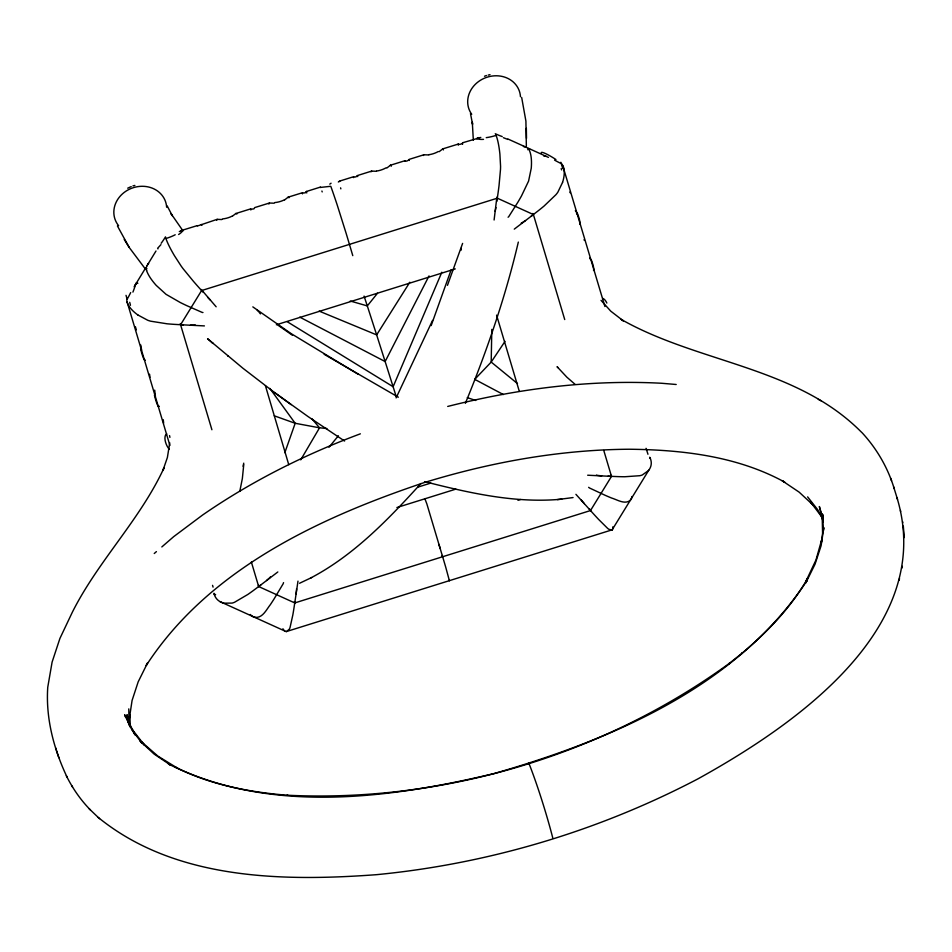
<?xml version="1.0" encoding="UTF-8"?>
<svg xmlns="http://www.w3.org/2000/svg" width="952" height="952" viewBox="0 0 952 952"><rect width="100%" height="100%" fill="white"/><g stroke="black" fill="none" stroke-linecap="round" stroke-linejoin="round"><path stroke-width="1.43" d="M306.342 191.471C306.116 194.339 301.522 191.602 302.462 193.863M491.803 329.404L491.196 362.069L474.727 379.348L503.37 394.556M526.349 146.239L525.909 121.118L521.672 97.461M424.675 499.312L424.854 498.658L426.841 503.87L443.894 560.966A120.952 2.892 72.7 0 1 445.714 567.142L449.415 580.803A64.427 1.535 72.7 0 1 449.011 580.268M528.86 763.278L528.991 763.956M462.517 142.8L480.796 137.421M243.748 464.647L242.355 478.547L239.785 491.387M149.559 374.207L149.976 377.278M243.748 463.148L243.046 466.266M579.756 224.16L579.744 223.399M461.042 250.245L461.244 248.21M458.305 144.287L458.293 145.192M593.572 270.475L593.572 269.714M135.422 326.81L136.326 329.844M154.7 390.13L155.426 396.46M169.742 442.835L167.385 457.507L162.911 470.49L164.053 467.813C140.039 519.875 97.996 561.037 72.328 612.243L59.916 638.435L52.098 662.116L47.755 687.249C45.625 718.213 53.812 749.188 67.009 776.999M371.054 171.788L371.637 171.098L376.409 171.277M823.492 530.3L823.825 527.634L821.112 545.686L815.007 564.274L806.225 581.981M98.211 817.435C174.87 879.779 281.685 881.588 375.635 874.745L377.016 874.626C488.578 863.761 598.034 831.12 697.352 779.176L698.566 778.522C795.313 724.853 936.387 627.535 896.962 497.61M163.268 419.701L163.637 423.093M296.096 593.929L296.536 589.74A4.808 0.976 -87.2 0 0 296.56 588.764M297.988 581.125L294.763 602.925L258.682 586.563L251.364 562.025M494.1 219.995L496.885 197.147M496.849 201.396L498.17 192.209A137.255 27.822 -87.2 0 0 499.026 185.664L500.49 169.48A19.825 4.022 -87.2 0 0 500.562 166.231L499.895 154.057A60.369 12.233 -87.2 0 0 496.182 135.624L495.813 134.803M294.941 601.723L293.859 608.756A137.255 27.822 -87.2 0 1 292.847 614.873L290.062 627.416A19.825 4.022 -87.2 0 1 289.408 629.058L286.576 631.569A60.369 12.233 -87.2 0 1 282.911 628.748M495.944 207.536L495.302 210.701A4.808 0.976 -87.2 0 1 495.099 211.189M423.212 155.509L423.89 154.783L428.733 154.938M518.328 242.082C505.381 297.238 486.853 350.955 465.361 403.327M899.104 580.339L899.521 578.566M901.937 568.094L902.365 566.297M319.979 187.484L330.76 186.283M562.537 182.451L557.848 192.197A19.825 8.83 -41.9 0 1 555.992 194.636L544.044 206.072A137.255 61.106 -41.9 0 1 538.558 210.523L531.133 216.282M462.612 243.391L447.452 285.35M284.838 452.676L295.18 423.283L269.844 388.392M250.84 209.987C249.793 207.845 254.422 210.44 254.66 207.607L269.416 203.026L274.176 203.204M431.173 325.572L451.188 269.702M147.036 265.87L146.108 267.833A37.961 12.031 31.6 0 0 146.465 269.987L146.596 270.451M441.835 272.224L393.117 386.738L396.222 396.639M507.868 139.444L503.394 137.695M432.553 320.419L396.115 397.9M134.125 286.778L145.037 268.904M429.031 275.913L385.143 361.558L393.117 386.738L287.123 321.657M805.594 583.243L806.963 580.649C737.36 686.559 611.696 739.692 494.243 773.524C388.571 798.657 269.154 814.591 168.385 763.956L170.122 764.92M300.725 459.852L319.539 427.805L326.893 428.507M147.286 265.239L155.985 251.007M648.776 470.205L612.148 529.824L286.373 631.569M146.037 267.94L145.168 268.94M409.836 282.22L376.647 334.89L385.143 361.558L299.809 317.147M147.596 264.632L148.262 263.978M505.012 341.363L491.196 362.069L517.483 383.596M135.279 284.672L136.969 283.089M377.504 293.228L367.305 305.913L376.647 334.89L319.134 311.102M328.987 447.273L338.377 435.778M160.936 244.64L157.651 248.258L157.961 248.924M477.761 138.219L478.999 137.564M420.939 483.509C388.404 519.328 353.93 555.302 310.602 578.043M338.329 181.999L339.805 181.296M154.248 553.505L156.414 551.625M161.828 546.936L173.74 536.607L202.562 515.044C251.376 481.284 304.807 454.544 360.356 433.826M514.27 229.135L533.406 214.557L532.87 213.462M266.572 580.553L269.832 577.638A4.808 2.142 -41.9 0 0 270.392 576.9M277.817 571.973L258.682 586.563L258.361 585.313M525.504 220.566L522.005 222.804A4.808 2.142 -41.9 0 1 521.268 223.054M260.943 584.837L253.47 590.442A137.255 61.095 -41.9 0 1 247.829 594.465L234.561 602.259A19.825 8.83 -41.9 0 1 232.121 603.092L223.934 603.175A60.369 26.87 -41.9 0 1 214.271 594.429M443.43 149.916L442.775 148.857L439.169 151.677M611.898 530.026L608.863 529.288A19.825 3.142 52.7 0 1 607.531 528.277L598.582 519.387A137.255 21.753 52.7 0 1 594.417 514.889L589.228 509.142M391.32 166.195L390.51 165.184L386.833 168.016M288.968 197.754L288.135 197.171L284.6 199.944M236.846 214.033L235.882 213.498L232.276 216.294M179.333 231.562L182.022 230.574M159.329 406.468L158.187 405.683M127.711 188.175L131.197 186.592M311.649 577.543L299.535 583.278M484.508 76.243L486.412 75.494M129.282 725.317L126.711 717.879L135.017 734.908L132.185 729.387L144.395 745.047L141.741 742.06L157.937 756.138L177.869 768.383L175.168 767.038C210.083 784.793 249.222 792.207 287.98 795.301L286.921 795.206C443.192 802.857 602.771 755.257 729.363 663.354L728.53 664.008L742.441 652.941L741.548 653.643C767.181 632.199 790.862 607.709 807.534 578.53L806.011 581.136L815.983 559.954L821.826 539.296L821.243 543.259L822.587 533.251L822.123 513.913L822.79 520.113M221.852 219.543L217.151 219.341L197.373 226.017M306.389 191.495L320.526 187.056M371.637 171.098L357.369 175.573L355.846 176.953L353.418 176.775L339.245 181.213M423.89 154.783L409.11 159.389M442.632 148.929L458.4 144.026C460.066 145.585 463.255 141.943 462.565 144.276M235.882 213.498L250.59 208.916M288.135 197.171L302.284 192.78M390.356 165.255L405.017 160.698C406.706 162.447 409.372 158.663 409.36 160.483M180.785 230.705L197.266 225.612M276.366 324.775L455.27 268.904M418.142 487.043L430.816 483.08M396.901 507.535L455.841 489.126M517.924 500.288L520.47 499.491M488.186 75.101L490.006 74.637M447.714 406.445C517.436 388.761 589.645 379.42 661.616 383.263L676.194 384.489M132.959 185.878L134.863 185.438M525.861 147.132L548.435 157.389M269.416 203.026L268.869 204.037M217.151 219.341L216.723 220.328M573.056 497.563L557.396 499.598M529.514 148.905L528.729 148.702M524.052 146.62L525.504 146.929M561.775 499.169C515.413 503.596 469.193 492.922 424.521 481.617M543.794 156.033L546.198 156.342M190.412 325.227L194.494 325.096A4.808 2.047 8.4 0 0 195.208 324.882M608.007 476.214L617.931 476.619A137.255 58.584 8.4 0 0 624.786 476.75L639.827 475.702A19.825 8.461 8.4 0 0 642.219 475.024L648.49 470.585A60.369 25.775 8.4 0 0 650.264 458.269M204.418 325.905L180.582 324.739L180.285 323.573M183.403 324.882L174.085 324.346A137.255 58.584 8.4 0 1 167.088 323.799L150.725 321.205A19.825 8.461 8.4 0 1 147.75 320.265L137.981 315.041M601.676 475.893L597.344 475.357A4.808 2.047 8.4 0 1 596.452 475.072M587.67 475.215L611.505 476.381L603.782 450.474M145.18 360.32L144.371 359.368M255.255 617.372C262.752 618.074 266.429 609.518 270.38 604.615A121.297 42.519 -65.6 0 0 274.176 598.772L283.16 583.766A4.26 1.499 -65.6 0 0 283.541 582.612M350.265 301.01L367.305 305.913L364.08 296.084M467.289 397.638L475.75 400.483M274.295 415.822L295.18 423.283L319.539 427.805L311.899 418.749M525.73 147.048L507.916 138.992M284.862 631.021L220.067 601.652M894.202 488.638C887.966 467.944 876.863 448.785 862.226 432.886L860.905 431.625C795.812 366.389 698.054 363.117 620.978 319.289M818.292 399.352L820.969 400.756M324.132 354.287L398.352 397.198M358.368 374.362L291.229 333.676L252.827 306.877M344.588 441.038L307.96 416.5L274.7 392.676L242.962 368.281L207.929 339.019M621.406 319.586L623.37 320.895L610.791 311.185L601.033 300.344M169.789 764.587L154.045 754.008L140.146 741.156L141.86 743.179M277.901 325.132L292.478 335.306M558.288 367.805L557.289 367.008M274.402 392.438L291.145 404.648M575.044 384.299L566.88 377.194L557.146 366.77M227.599 355.762L228.23 356.298M212.32 342.851L213.058 343.493L207.607 338.733M66.319 775.725C72.554 788.304 80.623 799.989 90.464 809.997M89.131 808.736L99.532 818.684M257.099 310.007L258.468 311.53M575.924 494.326L590.502 510.558L611.505 476.381L610.946 475.203M207.595 297.25L210.047 299.785A4.808 0.762 52.7 0 0 210.451 300.094M216.152 306.794L201.241 289.479M202.859 291.978L197.6 286.076A137.255 21.753 52.7 0 1 193.292 281.149L183.034 268.631A19.825 3.142 52.7 0 1 181.106 265.989L174.442 255.695A60.369 9.568 52.7 0 1 166.005 238.75L165.743 237.881M584.266 503.608L581.791 500.657A4.808 0.762 52.7 0 1 581.22 499.859M259.134 312.304L260.443 313.886M144.597 267.964L129.163 247.377L117.429 225.957M807.629 496.885L817.589 509.546L823.075 519.399M528.884 763.242C538.106 786.614 547.436 817.078 552.85 838.26M182.974 230.836L171.134 213.795L172.348 215.759L167.219 205.977M141.824 743.012L132.042 730.065L124.641 714.75L125.712 717.463M569.772 192.09L570.165 192.78M129.163 247.377L124.224 239.452M201.467 224.493L201.895 225.267M584.028 239.702L584.409 240.404M575.365 210.63L575.948 211.725M71.84 785.793L72.531 787.054M562.537 165.005L604.913 306.508M649.716 457.222L650.192 458.269M822.992 519.911L821.136 516.079L810.473 501.954L813.032 504.988L799.133 492.136L782.187 480.736L784.793 482.188C737.455 456.163 682.31 449.772 629.093 449.237C559.609 449.725 490.589 462.196 424.283 482.569C319.003 517.888 208.655 569.296 146.215 665.496L147.584 662.901L138.171 681.87L132.078 700.458L129.353 718.51L129.841 714.512L130.353 727.447M589.764 258.051L590.311 259.241M822.302 517.555L823.23 519.673M576.495 212.915L576.995 214.152M496.028 135.327L496.063 135.386A24.443 10.222 -16.7 0 1 486.246 137.647M590.002 509.296L590.502 510.558L294.763 602.925L294.358 601.628M891.548 480.712L890.56 478.142M331.046 187.068L331.118 187.246A64.427 1.535 72.7 0 1 337.163 204.847L346.159 233.407A120.952 2.892 72.7 0 1 348.146 240.035L352.775 255.636M442.18 555.468L442.632 556.741M58.834 757.673L56.442 750.485M357.452 175.608L357.726 176.608M306.401 191.554L306.782 192.923M822.826 518.233L819.351 506.523L823.135 521.934M438.884 544.318L440.205 548.602M55.621 747.856L56.156 749.545M893.642 486.853L897.522 499.395M214.331 594.381L214.033 593.274M564.726 319.551L533.406 214.557L497.325 198.195L201.586 290.562L180.582 324.739L211.903 429.745M496.575 315.124L519.28 391.236M265.43 385.774L288.753 464.683M169.896 445.441L126.878 301.13M214.188 593.905L214.212 593.977A24.181 10.163 35.1 0 0 215.628 594.679M822.457 516.519L823.123 519.233M129.722 725.555L127.021 714.69L128.77 723.222M470.466 113.502L472.585 124.307L472.299 122.082L473.334 140.158M141.61 350.134L140.813 345.076M169.908 437.385L169.551 435.599M823.242 517.233L822.659 514.389L823.278 530.193M900.449 510.486L900.651 511.522M902.603 521.625L902.793 522.66M129.686 725.21L128.425 718.391L129.079 724.567L128.782 708.883M904.257 537.594L903.317 526.123M526.349 128.353L526.504 138.326M118.619 225.707A26.751 23.752 -19.8 0 1 131.614 188.282A26.751 23.752 -19.8 0 1 166.648 207.238M471.728 114.276A26.751 23.752 -20.2 0 1 486.103 77.54A26.751 23.752 -20.2 0 1 520.47 96.735M144.525 360.023A9.234 1.202 75.1 0 1 140.622 348.825M158.341 406.349A9.223 1.202 75.1 0 1 154.438 395.139M130.674 292.573A24.181 5.676 -63.7 0 1 126.699 299.987M127.282 299.642A24.443 0.714 74.3 0 1 126.021 295.334M130.472 305.295A15.232 1.88 79.6 0 1 129.71 302.308M137.278 283.41A11.698 6.545 31.1 0 1 137.861 283.268M136.029 283.149A15.256 1.571 -67.9 0 1 132.911 292.109M137.957 315.041A60.369 25.775 8.4 0 1 127.068 302.105M169.182 449.189A9.532 4.439 67.4 0 1 165.112 440.229A9.532 4.439 67.4 0 1 166.743 433.957M146.56 270.439A64.474 20.42 31.6 0 0 156.188 285.362L166.041 294.323L180.249 302.498A121.297 38.437 31.6 0 0 186.735 305.628L202.217 312.435A4.26 1.357 31.6 0 0 202.966 312.482M146.275 268.702A9.306 2.13 18.6 0 1 146.965 268.69M231.907 216.223A9.234 3.034 -14.7 0 1 222.447 218.924M284.231 199.884A9.223 3.023 -14.7 0 1 274.795 202.574M201.526 225.041A9.52 0.762 76.6 0 1 201.515 224.672M165.505 236.846A24.181 5.831 -62.5 0 1 161.162 243.26M175.204 234.775A24.443 10.222 -16.7 0 1 165.957 238.5M182.665 230.753A15.232 4.57 -19.1 0 1 178.607 234.501M181.975 230.229A11.698 3.618 82.9 0 1 182.403 230.217M322.192 191.911A12.269 1.19 68.4 0 1 321.907 191.031M331.07 183.212A9.532 0.702 -34.8 0 1 329.773 184.129M147.274 265.572A7.985 1.595 -84.5 0 1 147.393 265.263M148.214 263.918A9.306 3.606 45.2 0 1 148.643 263.573M577.305 213.153A9.234 1.63 70.2 0 1 579.958 223.875M591.121 259.468A9.223 1.642 70.2 0 1 593.81 269.951M561.882 163.911A24.181 4.855 29.4 0 1 554.576 160.126M560.859 162.256A24.443 1.88 71 0 1 562.668 168.302M561.18 168.611A15.232 2.594 65.6 0 1 561.62 169.896M541.26 152.975A15.256 2.13 33 0 1 555.932 159.531M563.06 165.945A60.369 26.87 -41.9 0 1 562.561 182.439M603.021 298.476A9.532 4.843 78 0 1 606.829 303.034M528.336 148.5A37.961 13.304 -65.6 0 1 529.395 150.404L529.586 150.844A64.474 22.61 -65.6 0 1 531.252 168.23L528.586 181.094L521.494 195.934A121.297 42.531 -65.6 0 1 517.864 202.217L508.701 216.723A4.26 1.499 -65.6 0 1 508.07 217.199M529.3 148.786A7.985 0.714 -3.8 0 1 529.419 148.821M527.705 149.726A9.306 2.38 -52.8 0 1 528.324 149.357M353.454 177.346A9.365 0.678 63.1 0 1 353.656 177.619M438.301 151.523A9.234 3.058 -19 0 1 428.995 154.676M385.953 167.873A9.223 3.046 -19.1 0 1 376.671 171.015M405.04 161.031A9.389 0.797 64.2 0 1 405.231 161.257M458.245 144.109A9.52 1.214 68.7 0 1 458.483 144.276M502.216 136.564A24.181 5.034 28.3 0 1 495.254 133.72M483.497 139.373A15.232 4.546 -14.7 0 1 477.357 138.742M476.797 138.814A11.698 4.141 62.2 0 1 477.606 137.921M340.59 187.853A12.269 0.595 76.9 0 1 340.852 188.865M525.611 147.108A7.985 1.94 49.6 0 1 525.909 147.274M523.445 146.501A9.306 3.963 -79.3 0 1 524.064 146.513M213.07 587.134A24.443 0.714 74.3 0 1 212.558 585.349M255.243 617.42A64.474 22.61 -65.6 0 1 250.305 614.48M650.049 457.841A24.181 10.984 -69 0 1 649.776 458.293M646.051 448.332A24.443 1.88 71 0 1 647.967 454.259M631.926 496.563A64.474 20.42 31.6 0 1 630.307 500.288C624.809 504.893 617.324 499.705 611.624 498.039A121.297 38.425 31.6 0 1 605.305 495.361L589.633 488.055A4.26 1.357 31.6 0 1 588.645 487.317M612.767 526.872A60.369 9.568 52.7 0 1 612.053 529.955M145.168 268.773A7.985 0.797 -30.6 0 0 145.12 268.857"/></g></svg>
